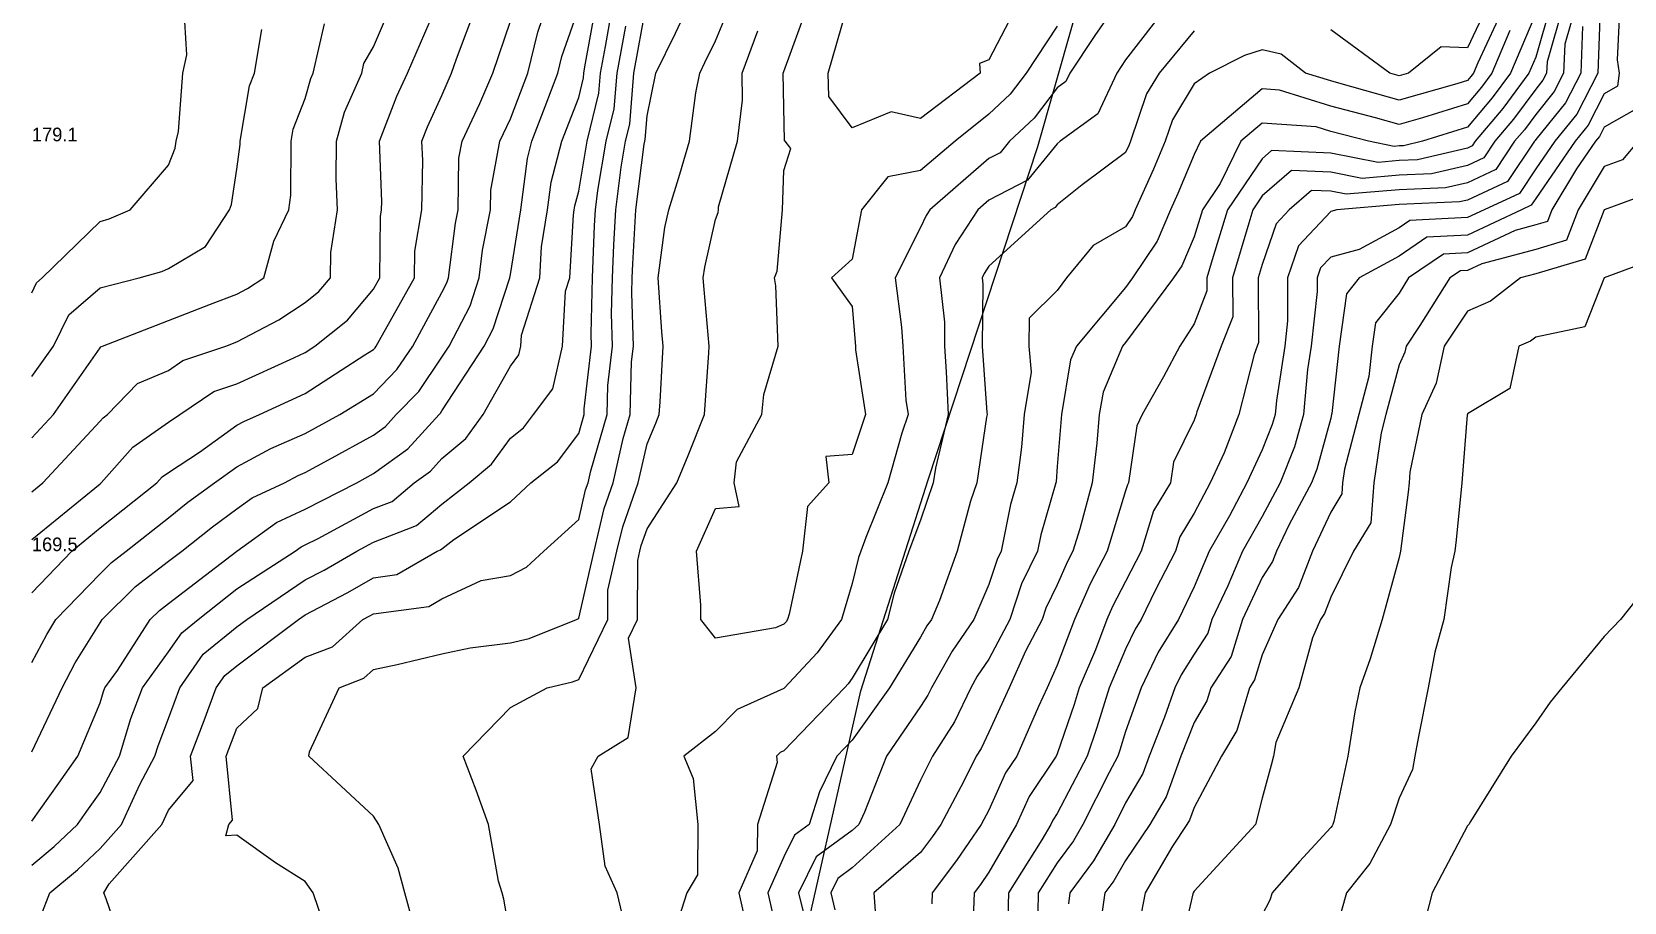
# Model space of a CAD drawing. Extents: x 0 to 495, y 0 to 595.
# Drawn here: x 0 to 116.5, y 334.3 to 398 of the extents above; entities that cross this region are included whole.
import ezdxf

# ---------------------------------------------------------------- set-up
doc = ezdxf.new("R2010")
doc.units = 0
for name, color, linetype in [('CONTOURS_MAJEURES', 3, 'CONTINUOUS'), ('CONTOURS_MINEURES', 8, 'CONTINUOUS'), ('PARCELLE', 4, 'CONTINUOUS'), ('POINTS_COTES', 7, 'CONTINUOUS')]:
    doc.layers.add(name, color=color, linetype=linetype)

msp = doc.modelspace()

# ---------------------------------------------------------------- linework, layer by layer
at = {"layer": 'CONTOURS_MAJEURES'}
for points in [[(0.002, 337.029), (1.624, 338.373), (3.342, 339.996), (4.027, 340.966), (4.995, 342.326), (6.402, 345.003), (7.247, 347.75), (8.101, 349.999), (9.998, 352.631), (10.97, 354.025), (12.167, 354.996), (15.001, 357.237), (19.259, 360.003), (19.69, 360.317), (20.004, 360.462), (20.939, 360.939), (24.997, 363.125), (26.348, 363.651), (27.967, 365), (29.147, 365.852), (30, 366.792), (31.746, 368.253), (33.021, 369.996), (35.003, 373.548), (35.624, 374.381), (35.766, 375.004), (35.808, 375.81), (37.149, 380), (37.284, 382.283), (37.719, 384.996), (37.98, 387.019), (38.769, 390.004), (39.996, 393.22), (40.346, 394.651), (40.373, 395), (40.458, 395.462), (41.265, 399.997)], [(35.003, 331.732), (34.525, 334.522), (34.391, 334.999), (34.144, 335.857), (33.391, 339.996), (32.502, 342.499), (31.556, 345.003), (35.003, 348.566), (37.704, 349.999), (39.552, 350.444), (39.996, 350.621), (42.134, 354.996), (42.138, 357.14), (42.798, 360.003), (43.216, 361.784), (44.348, 365), (44.999, 367.861), (45.629, 369.367), (45.877, 369.996), (45.946, 370.944), (46.165, 375.004), (46.068, 376.071), (45.822, 380), (46.308, 383.689), (46.601, 384.996), (47.398, 387.603), (48.11, 390.004), (48.564, 393.564), (48.86, 395), (49.233, 395.768), (50.002, 397.365), (51.106, 399.997)], [(83.117, 399.997), (80, 395.974), (79.346, 395), (77.975, 392.026), (75.219, 390.004), (74.996, 389.825), (72.835, 387.164), (70.004, 385.697), (69.196, 384.996), (67.54, 382.461), (66.388, 380), (66.762, 376.762), (66.742, 375.004), (66.877, 373.126), (67.019, 369.996), (66.084, 366.081), (65.925, 365), (65.001, 362.266), (64.155, 360.003), (63.064, 356.934), (62.588, 354.996), (59.998, 350.698), (59.703, 350.295), (59.428, 349.999), (55.005, 345.391), (54.737, 345.271), (54.477, 345.003), (54.525, 344.522), (53.069, 339.996), (53.062, 338.055), (51.702, 334.999), (52.193, 332.811)], [(111.105, 399.997), (109.997, 396.166), (109.502, 395), (107.597, 392.406), (105.567, 390.004), (105.342, 389.665), (105.005, 389.51), (101.351, 388.653), (100.002, 388.595), (98.464, 388.465), (94.998, 389.149), (90.673, 389.325), (89.995, 388.735), (87.462, 384.996), (86.338, 381.336), (85.943, 380), (85.946, 379.056), (85.003, 376.647), (83.964, 375.004), (82.774, 372.773), (81.215, 369.996), (80.816, 369.181), (80.214, 365), (80.133, 364.866), (80, 364.426), (78.645, 360.003), (77.395, 357.603), (76.262, 354.996), (74.996, 351.655), (74.261, 349.999), (73.639, 348.641), (72.047, 345.003), (71.226, 343.777), (70.004, 341.053), (69.441, 339.996), (67.634, 337.366), (65.847, 334.999), (65.817, 334.184)], [(116.152, 399.997), (115.961, 395.959), (116.098, 395), (115.967, 394.035), (115, 393.482), (113.827, 391.176), (112.88, 390.004), (109.997, 385.82), (109.668, 385.326), (108.955, 384.996), (105.005, 383.135), (102.02, 382.981), (100.002, 381.596), (97.072, 380), (96.154, 378.846), (95.625, 375.004), (95.093, 370.091), (95.068, 369.996), (94.998, 369.729), (93.988, 366.009), (93.588, 365), (91.957, 361.963), (91.043, 360.003), (90.753, 359.245), (89.995, 358.077), (88.559, 354.996), (87.713, 352.284), (86.23, 349.999), (85.951, 349.05), (85.003, 347.457), (84.032, 345.003), (82.974, 342.026), (81.776, 339.996), (80, 337.367), (79.131, 335.866), (78.49, 334.999), (78.052, 331.948)], [(0.002, 360.856), (4.618, 364.623), (4.995, 364.935), (5.076, 365), (7.383, 367.611), (9.998, 369.445), (10.836, 369.996), (13.315, 371.684), (15.001, 372.25), (19.166, 374.164), (20.004, 374.554), (20.701, 375.004), (23.077, 376.925), (24.997, 379.186), (25.455, 380), (25.501, 384.493), (25.584, 384.996), (25.596, 385.596), (25.418, 390.004), (26.694, 393.305), (27.474, 395), (29.389, 399.387)], [(117.867, 357.134), (116.201, 354.996), (115, 353.747), (111.895, 349.999), (111.056, 348.943), (109.997, 347.443), (108.19, 345.003), (105.232, 340.223), (105.091, 339.996), (105.053, 339.947), (105.005, 339.894), (102.422, 334.999), (101.926, 333.078)]]:
    msp.add_lwpolyline(points, dxfattribs=at)
at = {"layer": 'CONTOURS_MINEURES'}
for points in [[(0.002, 378.914), (0.354, 379.648), (0.763, 380), (4.995, 384.131), (5.668, 384.324), (7.184, 384.996), (9.998, 388.262), (10.492, 389.509), (10.567, 390.004), (10.721, 390.726), (11.054, 395), (11.327, 396.328), (11.11, 399.997), (10.865, 404.137), (10.99, 405.004), (9.998, 407.823), (8.262, 408.267), (4.995, 408.557), (1.666, 408.335), (0.002, 408.547)], [(0.002, 331.57), (1.321, 334.999), (3.331, 336.665), (4.995, 338.236), (6.559, 339.996), (7.909, 342.912), (9.008, 345.003), (9.24, 345.76), (9.998, 347.755), (10.823, 349.999), (12.539, 352.459), (15.001, 354.457), (15.719, 354.996), (20.004, 357.896), (21.384, 358.619), (23.783, 360.003), (24.997, 360.657), (28.125, 361.876), (30, 363.437), (31.976, 365), (33.623, 366.378), (35.003, 368.264), (35.969, 369.029), (36.696, 369.996), (38.108, 371.89), (38.82, 375.004), (39.029, 379.033), (39.339, 380), (39.612, 384.612), (39.673, 384.996), (39.71, 385.283), (39.996, 386.362), (40.614, 390.004), (41.475, 393.523), (41.59, 395), (41.949, 396.951), (42.491, 399.997)], [(0.002, 337.029), (1.624, 338.373), (3.342, 339.996), (4.027, 340.966), (4.995, 342.326), (6.402, 345.003), (7.247, 347.75), (8.101, 349.999), (9.998, 352.631), (10.97, 354.025), (12.167, 354.996), (15.001, 357.237), (19.259, 360.003), (19.69, 360.317), (20.004, 360.462), (20.939, 360.939), (24.997, 363.125), (26.348, 363.651), (27.967, 365), (29.147, 365.852), (30, 366.792), (31.746, 368.253), (33.021, 369.996), (35.003, 373.548), (35.624, 374.381), (35.766, 375.004), (35.808, 375.81), (37.149, 380), (37.284, 382.283), (37.719, 384.996), (37.98, 387.019), (38.769, 390.004), (39.996, 393.22), (40.346, 394.651), (40.373, 395), (40.458, 395.462), (41.265, 399.997)], [(0.002, 345.307), (2.219, 349.999), (3.177, 351.818), (4.995, 354.75), (5.153, 354.996), (7.575, 357.421), (9.998, 359.262), (10.966, 360.003), (13.208, 361.794), (15.001, 363.097), (16.104, 363.898), (18.478, 365), (19.469, 365.534), (20.004, 365.771), (21.689, 366.686), (24.997, 368.5), (25.866, 369.128), (26.654, 369.996), (28.298, 371.7), (30, 374.199), (30.525, 375.004), (32.05, 377.953), (32.72, 380), (32.974, 382.026), (33.553, 384.996), (33.577, 386.424), (34.229, 390.004), (35.003, 391.64), (36.271, 395), (37.009, 397.989), (37.701, 399.997)], [(0.002, 356.942), (2.936, 360.003), (4.995, 361.712), (9.144, 365), (9.544, 365.453), (9.998, 365.771), (12.257, 367.256), (15.001, 369.219), (15.506, 369.492), (16.647, 369.996), (20.004, 371.555), (24.367, 374.372), (24.997, 374.761), (25.116, 374.884), (25.197, 375.004), (25.433, 375.439), (28.001, 380), (28.021, 381.976), (28.518, 384.996), (28.592, 388.595), (28.535, 390.004), (28.943, 391.059), (30, 393.359), (30.695, 395), (31.051, 396.05), (32.544, 399.997)], [(0.002, 364.338), (0.813, 365), (4.995, 369.513), (5.222, 369.77), (5.545, 369.996), (7.724, 372.272), (9.998, 373.233), (11.051, 373.95), (14.19, 375.004), (15.001, 375.319), (18.058, 376.947), (20.004, 378.197), (21.001, 379.003), (21.848, 380), (21.876, 381.874), (22.36, 384.996), (22.264, 387.262), (22.272, 390.004), (22.869, 392.133), (24.129, 395), (24.29, 395.708), (24.997, 396.928), (26.302, 399.997)], [(0.002, 340.245), (1.968, 343.031), (3.372, 345.003), (4.995, 348.899), (5.254, 349.741), (5.352, 349.999), (6.27, 351.273), (8.664, 354.996), (9.331, 355.664), (9.998, 356.17), (15.001, 360.003), (17.897, 362.108), (20.004, 363.085), (23.761, 365), (24.997, 365.677), (27.507, 367.49), (29.781, 369.996), (29.889, 370.108), (30, 370.271), (33.084, 375.004), (33.738, 376.267), (34.958, 380), (34.963, 380.04), (35.003, 380.244), (35.765, 384.996), (36.249, 388.754), (36.58, 390.004), (37.552, 392.555), (38.475, 395), (38.776, 396.221), (39.996, 399.756)], [(21.701, 331.701), (20.566, 334.999), (20.004, 335.816), (17.823, 337.177), (15.001, 339.205), (14.18, 339.175), (14.419, 339.996), (14.683, 340.314), (14.219, 345.003), (15.001, 347.056), (16.527, 348.476), (16.905, 349.999), (20.004, 352.234), (21.994, 353.004), (24.217, 354.996), (24.729, 355.264), (24.997, 355.419), (29.034, 355.962), (30, 356.524), (32.864, 357.862), (35.003, 358.229), (36.171, 358.832), (37.44, 360.003), (39.996, 362.323), (40.504, 364.492), (40.683, 365), (40.885, 365.888), (42.081, 369.996), (42.139, 372.141), (42.467, 375.004), (42.397, 377.402), (42.461, 380), (42.556, 382.439), (42.708, 384.996), (43.102, 388.106), (43.425, 390.004), (43.734, 391.267), (44.025, 395), (44.932, 399.93)], [(28.142, 331.859), (27.29, 334.999), (26.791, 336.791), (25.388, 339.996), (24.997, 340.614), (20.271, 345.003), (20.312, 345.311), (22.48, 349.999), (24.295, 350.702), (24.997, 351.33), (26.711, 351.712), (30, 352.498), (32.061, 352.938), (35.003, 353.285), (36.382, 353.616), (39.829, 354.996), (39.939, 355.053), (39.996, 355.105), (41.125, 360.003), (41.86, 363.138), (42.515, 365), (43.256, 368.256), (43.763, 369.996), (43.867, 373.871), (43.997, 375.004), (43.884, 378.886), (43.911, 380), (43.952, 381.045), (44.186, 384.996), (44.796, 389.801), (44.83, 390.004), (44.863, 390.139), (44.999, 391.878), (45.642, 395), (47.067, 397.931), (48.062, 399.997)], [(35.003, 331.732), (34.525, 334.522), (34.391, 334.999), (34.144, 335.857), (33.391, 339.996), (32.502, 342.499), (31.556, 345.003), (35.003, 348.566), (37.704, 349.999), (39.552, 350.444), (39.996, 350.621), (42.134, 354.996), (42.138, 357.14), (42.798, 360.003), (43.216, 361.784), (44.348, 365), (44.999, 367.861), (45.629, 369.367), (45.877, 369.996), (45.946, 370.944), (46.165, 375.004), (46.068, 376.071), (45.822, 380), (46.308, 383.689), (46.601, 384.996), (47.398, 387.603), (48.11, 390.004), (48.564, 393.564), (48.86, 395), (49.233, 395.768), (50.002, 397.365), (51.106, 399.997)], [(79.306, 399.997), (77.759, 397.759), (75.908, 395), (75.62, 394.377), (74.996, 393.919), (73.312, 391.69), (71.511, 390.004), (70.834, 389.171), (70.004, 388.741), (65.685, 384.996), (65.415, 384.583), (65.001, 383.697), (63.156, 380), (63.598, 376.404), (63.715, 375.004), (63.934, 371.064), (64.097, 369.996), (63.638, 368.636), (62.609, 365), (61.009, 361.014), (60.632, 360.003), (60.465, 359.535), (59.998, 357.631), (59.211, 354.996), (57.433, 352.566), (55.049, 349.999), (55.005, 349.954), (51.58, 348.423), (50.002, 346.797), (47.686, 345.003), (48.363, 343.363), (48.711, 339.996), (48.687, 336.312), (47.909, 334.999), (46.94, 331.942)], [(74.996, 398.432), (72.731, 395), (71.557, 393.446), (70.004, 391.992), (67.534, 390.004), (65.001, 387.865), (62.596, 387.403), (60.693, 384.996), (59.998, 381.388), (58.485, 380), (59.998, 377.918), (60.241, 375.004), (60.255, 374.746), (60.979, 369.996), (59.998, 367.082), (58.077, 366.921), (58.283, 365), (56.723, 363.281), (56.359, 360.003), (55.398, 355.39), (55.28, 354.996), (55.164, 354.837), (55.005, 354.666), (54.391, 354.382), (50.002, 353.646), (48.932, 354.996), (48.938, 356.061), (48.606, 360.003), (50.002, 363.119), (51.723, 363.281), (51.359, 365), (51.541, 366.537), (53.39, 369.996), (53.535, 371.468), (54.582, 375.004), (54.418, 379.414), (54.324, 380), (54.509, 380.495), (54.911, 384.996), (55.005, 387.858), (55.522, 389.486), (55.09, 390.004), (55.054, 390.052), (55.005, 392.502), (54.96, 395), (55.005, 395.121), (56.782, 399.997)], [(83.117, 399.997), (80, 395.974), (79.346, 395), (77.975, 392.026), (75.219, 390.004), (74.996, 389.825), (72.835, 387.164), (70.004, 385.697), (69.196, 384.996), (67.54, 382.461), (66.388, 380), (66.762, 376.762), (66.742, 375.004), (66.877, 373.126), (67.019, 369.996), (66.084, 366.081), (65.925, 365), (65.001, 362.266), (64.155, 360.003), (63.064, 356.934), (62.588, 354.996), (59.998, 350.698), (59.703, 350.295), (59.428, 349.999), (55.005, 345.391), (54.737, 345.271), (54.477, 345.003), (54.525, 344.522), (53.069, 339.996), (53.062, 338.055), (51.702, 334.999), (52.193, 332.811)], [(107.736, 399.997), (105.748, 395.744), (105.432, 395), (105.251, 394.754), (105.005, 394.462), (104.217, 394.213), (100.002, 393.016), (95.776, 394.224), (94.998, 394.427), (93.163, 395), (91.382, 396.385), (89.995, 396.698), (88.699, 396.298), (86.124, 395), (85.003, 394.222), (83.417, 391.588), (82.88, 390.004), (82.029, 387.972), (80.707, 384.996), (80.495, 384.501), (80, 383.753), (77.627, 382.37), (75.674, 380), (74.996, 379.092), (72.947, 377.055), (72.918, 375.004), (73.094, 373.095), (72.582, 369.996), (72.393, 367.605), (72.052, 365), (71.591, 363.411), (70.904, 360.003), (70.609, 359.396), (70.004, 357.571), (68.889, 354.996), (67.309, 352.691), (65.791, 349.999), (65.537, 349.464), (65.001, 348.632), (62.508, 345.003), (60.897, 340.896), (60.48, 339.996), (59.998, 339.558), (57.367, 337.632), (56.077, 334.999), (56.855, 331.854)], [(72.097, 399.997), (70.004, 395.966), (69.311, 395.693), (69.372, 395), (65.001, 391.676), (62.849, 392.153), (59.998, 390.988), (58.285, 393.286), (58.251, 395), (59.558, 399.557)], [(111.105, 399.997), (109.997, 396.166), (109.502, 395), (107.597, 392.406), (105.567, 390.004), (105.342, 389.665), (105.005, 389.51), (101.351, 388.653), (100.002, 388.595), (98.464, 388.465), (94.998, 389.149), (90.673, 389.325), (89.995, 388.735), (87.462, 384.996), (86.338, 381.336), (85.943, 380), (85.946, 379.056), (85.003, 376.647), (83.964, 375.004), (82.774, 372.773), (81.215, 369.996), (80.816, 369.181), (80.214, 365), (80.133, 364.866), (80, 364.426), (78.645, 360.003), (77.395, 357.603), (76.262, 354.996), (74.996, 351.655), (74.261, 349.999), (73.639, 348.641), (72.047, 345.003), (71.226, 343.777), (70.004, 341.053), (69.441, 339.996), (67.634, 337.366), (65.847, 334.999), (65.817, 334.184)], [(112.028, 399.997), (110.821, 395.823), (110.788, 395), (110.522, 394.476), (109.997, 393.827), (108.379, 391.624), (107.01, 390.004), (106.207, 388.798), (105.005, 388.242), (102.377, 387.626), (100.002, 387.524), (97.295, 387.295), (94.998, 387.749), (92.132, 387.865), (89.995, 386.006), (89.311, 384.996), (89.007, 384.008), (87.823, 380), (87.834, 377.167), (86.987, 375.004), (85.212, 370.206), (85.159, 369.996), (85.003, 369.59), (83.491, 366.509), (83.274, 365), (82.047, 362.955), (81.147, 360.003), (80, 357.789), (79.043, 355.953), (78.628, 354.996), (77.793, 352.792), (76.609, 349.999), (76.226, 348.771), (74.996, 345.167), (74.924, 345.003), (72.948, 342.05), (72.026, 339.996), (70.004, 336.507), (69.389, 335.613), (68.926, 334.999), (68.787, 331.219)], [(112.951, 399.997), (112.119, 397.119), (112.035, 395), (111.348, 393.651), (109.997, 391.98), (109.161, 390.841), (108.453, 390.004), (107.073, 387.93), (105.005, 386.974), (103.404, 386.599), (100.002, 386.453), (96.126, 386.125), (94.998, 386.348), (93.591, 386.405), (91.971, 384.996), (91.017, 383.976), (89.995, 380.987), (89.704, 380), (89.721, 375.278), (89.614, 375.004), (89.389, 374.396), (88.279, 369.996), (87.208, 367.206), (86.173, 365), (85.003, 362.782), (83.96, 361.045), (83.643, 360.003), (82.177, 357.175), (81.145, 354.996), (80.704, 354.293), (80, 352.821), (78.804, 349.999), (77.9, 347.1), (77.184, 345.003), (74.996, 340.812), (74.669, 340.324), (74.522, 339.996), (73.867, 338.865), (71.424, 334.999), (71.328, 331.328)], [(114.715, 399.712), (114.527, 395), (113.001, 392.001), (111.386, 390.004), (109.997, 387.988), (108.803, 386.194), (106.212, 384.996), (105.005, 384.428), (100.789, 384.21), (100.002, 383.67), (97.077, 382.076), (94.998, 381.526), (94.26, 380.737), (94.009, 380), (94.013, 379.016), (93.572, 375.004), (93.308, 373.312), (92.999, 369.996), (92.358, 367.636), (91.314, 365), (89.995, 362.544), (88.538, 360.003), (87.467, 357.468), (86.315, 354.996), (86.003, 353.995), (85.003, 352.454), (84.056, 350.945), (83.603, 349.999), (82.845, 347.845), (81.721, 345.003), (81.27, 343.732), (80, 341.581), (79.199, 339.996), (77.66, 337.336), (75.93, 334.999), (75.813, 334.183)], [(116.152, 399.997), (115.961, 395.959), (116.098, 395), (115.967, 394.035), (115, 393.482), (113.827, 391.176), (112.88, 390.004), (109.997, 385.82), (109.668, 385.326), (108.955, 384.996), (105.005, 383.135), (102.02, 382.981), (100.002, 381.596), (97.072, 380), (96.154, 378.846), (95.625, 375.004), (95.093, 370.091), (95.068, 369.996), (94.998, 369.729), (93.988, 366.009), (93.588, 365), (91.957, 361.963), (91.043, 360.003), (90.753, 359.245), (89.995, 358.077), (88.559, 354.996), (87.713, 352.284), (86.23, 349.999), (85.951, 349.05), (85.003, 347.457), (84.032, 345.003), (82.974, 342.026), (81.776, 339.996), (80, 337.367), (79.131, 335.866), (78.49, 334.999), (78.052, 331.948)], [(106.48, 399.997), (105.005, 396.84), (103.085, 396.918), (100.694, 395), (100.002, 394.804), (99.314, 395), (94.998, 398.178)], [(0.002, 360.856), (4.618, 364.623), (4.995, 364.935), (5.076, 365), (7.383, 367.611), (9.998, 369.445), (10.836, 369.996), (13.315, 371.684), (15.001, 372.25), (19.166, 374.164), (20.004, 374.554), (20.701, 375.004), (23.077, 376.925), (24.997, 379.186), (25.455, 380), (25.501, 384.493), (25.584, 384.996), (25.596, 385.596), (25.418, 390.004), (26.694, 393.305), (27.474, 395), (29.389, 399.387)], [(0.002, 351.847), (1.089, 353.909), (1.762, 354.996), (4.995, 358.352), (5.82, 359.178), (6.907, 360.003), (9.998, 362.453), (11.415, 363.585), (13.362, 365), (15.001, 366.173), (17.488, 367.513), (20.004, 368.626), (22.527, 369.996), (24.997, 371.519), (26.707, 373.292), (27.873, 375.004), (30, 378.936), (30.363, 379.638), (30.481, 380), (30.985, 384.013), (31.176, 384.996), (31.239, 388.764), (31.465, 390.004), (32.777, 392.777), (33.718, 395), (35.003, 398.792)], [(0.002, 368.29), (1.597, 369.996), (4.995, 374.894), (5.048, 374.95), (5.175, 375.004), (9.998, 376.899), (13.075, 378.076), (15.001, 378.825), (15.768, 379.234), (16.961, 380), (17.704, 382.7), (18.806, 384.996), (18.948, 386.054), (18.963, 390.004), (19.112, 390.895), (20.004, 393.148), (20.41, 394.594), (20.589, 395), (21.404, 398.596)], [(6.996, 330.003), (5.441, 334.553), (5.264, 334.999), (5.653, 335.657), (9.511, 339.996), (9.998, 341.048), (11.791, 343.208), (11.614, 345.003), (12.605, 347.606), (13.484, 349.999), (14.107, 350.892), (15.001, 351.618), (19.495, 354.996), (20.004, 355.341), (23.057, 356.942), (24.997, 358.061), (26.707, 358.292), (29.652, 360.003), (29.902, 360.101), (30, 360.182), (30.86, 360.862), (35.003, 363.613), (36.49, 365), (38.447, 366.55), (39.996, 368.61), (40.399, 369.996), (40.41, 370.411), (40.937, 375.004), (40.91, 375.917), (41.011, 380), (41.161, 383.833), (41.23, 384.996), (41.409, 386.411), (42.019, 390.004), (42.604, 392.395), (42.808, 395), (43.44, 398.44)], [(109.997, 399.358), (108.145, 395), (106.815, 393.189), (105.005, 391.046), (101.705, 390.004), (100.325, 389.68), (100.002, 389.667), (99.633, 389.635), (97.766, 390.004), (94.998, 390.726), (93.946, 391.054), (89.995, 391.34), (88.419, 390.004), (86.907, 386.907), (85.613, 384.996), (85.003, 383.01), (84.101, 380.9), (83.505, 380), (80, 375.267), (79.78, 375.004), (78.352, 371.646), (78.073, 369.996), (77.905, 367.904), (77.544, 365), (76.64, 361.645), (76.137, 360.003), (75.746, 359.253), (74.996, 357.527), (74.169, 355.826), (73.894, 354.996), (72.675, 352.673), (71.488, 349.999), (70.004, 346.759), (69.438, 345.568), (69.074, 345.003), (68.167, 343.165), (66.481, 339.996), (65.878, 339.119), (65.001, 337.956), (61.579, 334.999), (61.699, 333.3)], [(113.417, 398.416), (113.281, 395), (112.174, 392.826), (109.997, 390.133), (109.942, 390.059), (109.896, 390.004), (107.938, 387.062), (105.005, 385.706), (104.43, 385.572), (100.002, 385.382), (95.442, 384.996), (94.998, 384.879), (92.639, 382.357), (91.833, 380), (91.847, 376.853), (91.644, 375.004), (91.023, 371.025), (90.927, 369.996), (90.729, 369.264), (89.995, 367.412), (88.865, 365), (87.599, 362.601), (86.108, 360.003), (85.003, 357.385), (83.871, 354.996), (82.38, 352.619), (81.126, 349.999), (80, 346.798), (79.573, 345.429), (79.427, 345.003), (78.802, 343.804), (76.877, 339.996), (76.188, 338.805), (74.996, 337.195), (73.609, 334.999), (73.572, 333.573)], [(0.002, 372.789), (1.597, 375.004), (2.698, 377.302), (4.995, 379.28), (7.841, 380), (9.517, 380.48), (9.998, 380.694), (12.691, 382.307), (14.455, 384.996), (14.61, 385.388), (15.001, 387.97), (15.242, 389.763), (15.243, 390.004), (15.925, 394.077), (16.291, 395), (16.815, 398.185)], [(43.685, 331.315), (42.805, 334.999), (41.938, 336.939), (41.512, 339.996), (40.918, 344.08), (41.425, 345.003), (43.627, 346.373), (44.193, 349.999), (43.642, 353.641), (44.304, 354.996), (44.314, 359.318), (44.472, 360.003), (44.572, 360.43), (44.999, 361.643), (47.172, 365), (48.005, 366.994), (49.19, 369.996), (49.519, 374.521), (49.546, 375.004), (49.165, 379.165), (49.113, 380), (49.217, 380.784), (50.002, 384.283), (50.196, 384.803), (50.213, 384.996), (50.221, 385.215), (51.606, 390.004), (51.982, 393.023), (51.946, 395), (53.105, 398.099)], [(85.003, 398.082), (82.448, 395), (81.529, 393.473), (80.353, 390.004), (80.249, 389.754), (80, 389.193), (76.816, 386.817), (74.996, 385.354), (74.836, 385.157), (74.526, 384.996), (70.004, 380.86), (69.664, 380.339), (69.505, 380), (69.557, 379.553), (69.506, 375.004), (69.855, 370.145), (69.862, 369.996), (69.817, 369.81), (69.112, 365), (68.657, 363.655), (67.678, 360.003), (66.395, 356.391), (65.791, 354.996), (65.47, 354.527), (65.001, 353.696), (62.727, 349.999), (59.998, 346.17), (58.876, 345.003), (57.608, 342.392), (56.856, 339.996), (55.787, 339.213), (55.005, 337.618), (53.84, 334.999), (54.95, 330.058)], [(108.109, 398.107), (106.789, 395), (106.033, 393.971), (105.005, 392.754), (101.715, 391.715), (100.002, 391.228), (98.284, 391.719), (94.998, 392.576), (91.249, 393.748), (89.995, 393.839), (85.474, 390.004), (85.003, 389.039), (83.81, 386.19), (83.279, 384.996), (82.298, 382.701), (80.509, 380), (80, 379.312), (76.399, 375.004), (75.98, 374.019), (75.301, 369.996), (74.996, 366.206), (74.908, 365.088), (74.897, 365), (73.795, 361.206), (73.553, 360.003), (72.389, 357.611), (71.522, 354.996), (70.004, 352.102), (69.149, 350.854), (68.667, 349.999), (67.488, 347.516), (65.867, 345.003), (65.001, 343.247), (63.494, 339.996), (59.998, 336.82), (58.947, 336.051), (58.432, 334.999), (58.742, 333.743)], [(117.525, 392.479), (115, 391.033), (114.653, 390.35), (114.373, 390.004), (112.98, 387.982), (111.181, 384.996), (110.854, 384.141), (109.997, 383.884), (108.484, 383.482), (105.005, 381.842), (103.251, 381.752), (100.697, 380), (100.002, 378.9), (98.274, 376.729), (98.036, 375.004), (97.797, 372.798), (97.045, 369.996), (96.012, 366.012), (95.866, 365), (95.806, 364.194), (94.998, 362.866), (93.662, 360.003), (92.648, 357.348), (91.121, 354.996), (89.995, 352.408), (89.422, 350.573), (89.05, 349.999), (88.131, 346.869), (87.021, 345.003), (85.003, 341.231), (84.679, 340.32), (84.487, 339.996), (83.418, 338.413), (81.434, 334.999), (80.565, 330.568)], [(117.481, 390.004), (116.344, 388.659), (115, 388.166), (113.091, 384.996), (112.236, 382.76), (109.997, 382.09), (106.042, 381.038), (105.005, 380.549), (104.482, 380.522), (103.72, 380), (101.519, 376.519), (100.517, 375.004), (100.424, 374.581), (100.002, 373.641), (99.023, 369.996), (98.681, 368.677), (98.151, 365), (97.93, 362.072), (96.672, 360.003), (94.998, 356.642), (94.544, 355.451), (94.248, 354.996), (93.672, 353.671), (92.657, 349.999), (90.989, 345.996), (90.81, 345.003), (90.649, 344.349), (89.995, 341.913), (89.496, 339.996), (85.003, 335.12), (84.933, 334.999), (84.916, 334.912), (83.794, 330.003)], [(118.66, 386.341), (115, 384.996), (113.618, 381.38), (109.997, 380.296), (108.884, 380), (106.688, 378.315), (105.005, 377.576), (103.304, 375.004), (102.709, 372.294), (101.675, 369.996), (100.797, 365.794), (100.736, 365), (100.669, 364.334), (100.101, 360.003), (100.002, 359.548), (98.763, 354.996), (97.879, 352.119), (97.128, 349.999), (96.765, 348.235), (96.255, 345.003), (95.219, 340.216), (95.146, 339.996), (95.095, 339.899), (94.998, 339.777), (92.713, 337.281), (90.722, 334.999), (90.544, 334.451), (89.995, 333.375)], [(120.004, 381.864), (115, 380), (113.583, 376.419), (109.997, 375.677), (109.617, 375.385), (108.749, 375.004), (108.095, 371.904), (105.005, 370.06), (104.993, 370.008), (104.988, 369.996), (104.984, 369.975), (104.599, 365), (104.18, 360.827), (104.072, 360.003), (103.811, 358.809), (103.264, 354.996), (102.622, 352.617), (102.118, 349.999), (101.431, 346.431), (101.14, 345.003), (100.974, 344.03), (100.002, 341.922), (99.368, 339.996), (97.859, 337.139), (96.162, 334.999), (94.998, 330.95)], [(117.867, 357.134), (116.201, 354.996), (115, 353.747), (111.895, 349.999), (111.056, 348.943), (109.997, 347.443), (108.19, 345.003), (105.232, 340.223), (105.091, 339.996), (105.053, 339.947), (105.005, 339.894), (102.422, 334.999), (101.926, 333.078)]]:
    msp.add_lwpolyline(points, dxfattribs=at)
at = {"layer": 'PARCELLE'}
msp.add_lwpolyline([(55.594, 327.428), (60.628, 349.774), (65.556, 365.227), (73.576, 389.626), (77.417, 403.1), (78.004, 411.137), (77.065, 417.398), (73.505, 425.649), (60.709, 456.903), (48.827, 486.391)], dxfattribs=at)

# ---------------------------------------------------------------- texts
at = {"layer": 'POINTS_COTES'}
for s, p in [('179.1', (0.002, 390.004)), ('169.5', (0.002, 360.003))]:
    msp.add_text(s, height=1, dxfattribs=at).set_placement(p)

doc.saveas('drawing.dxf')
